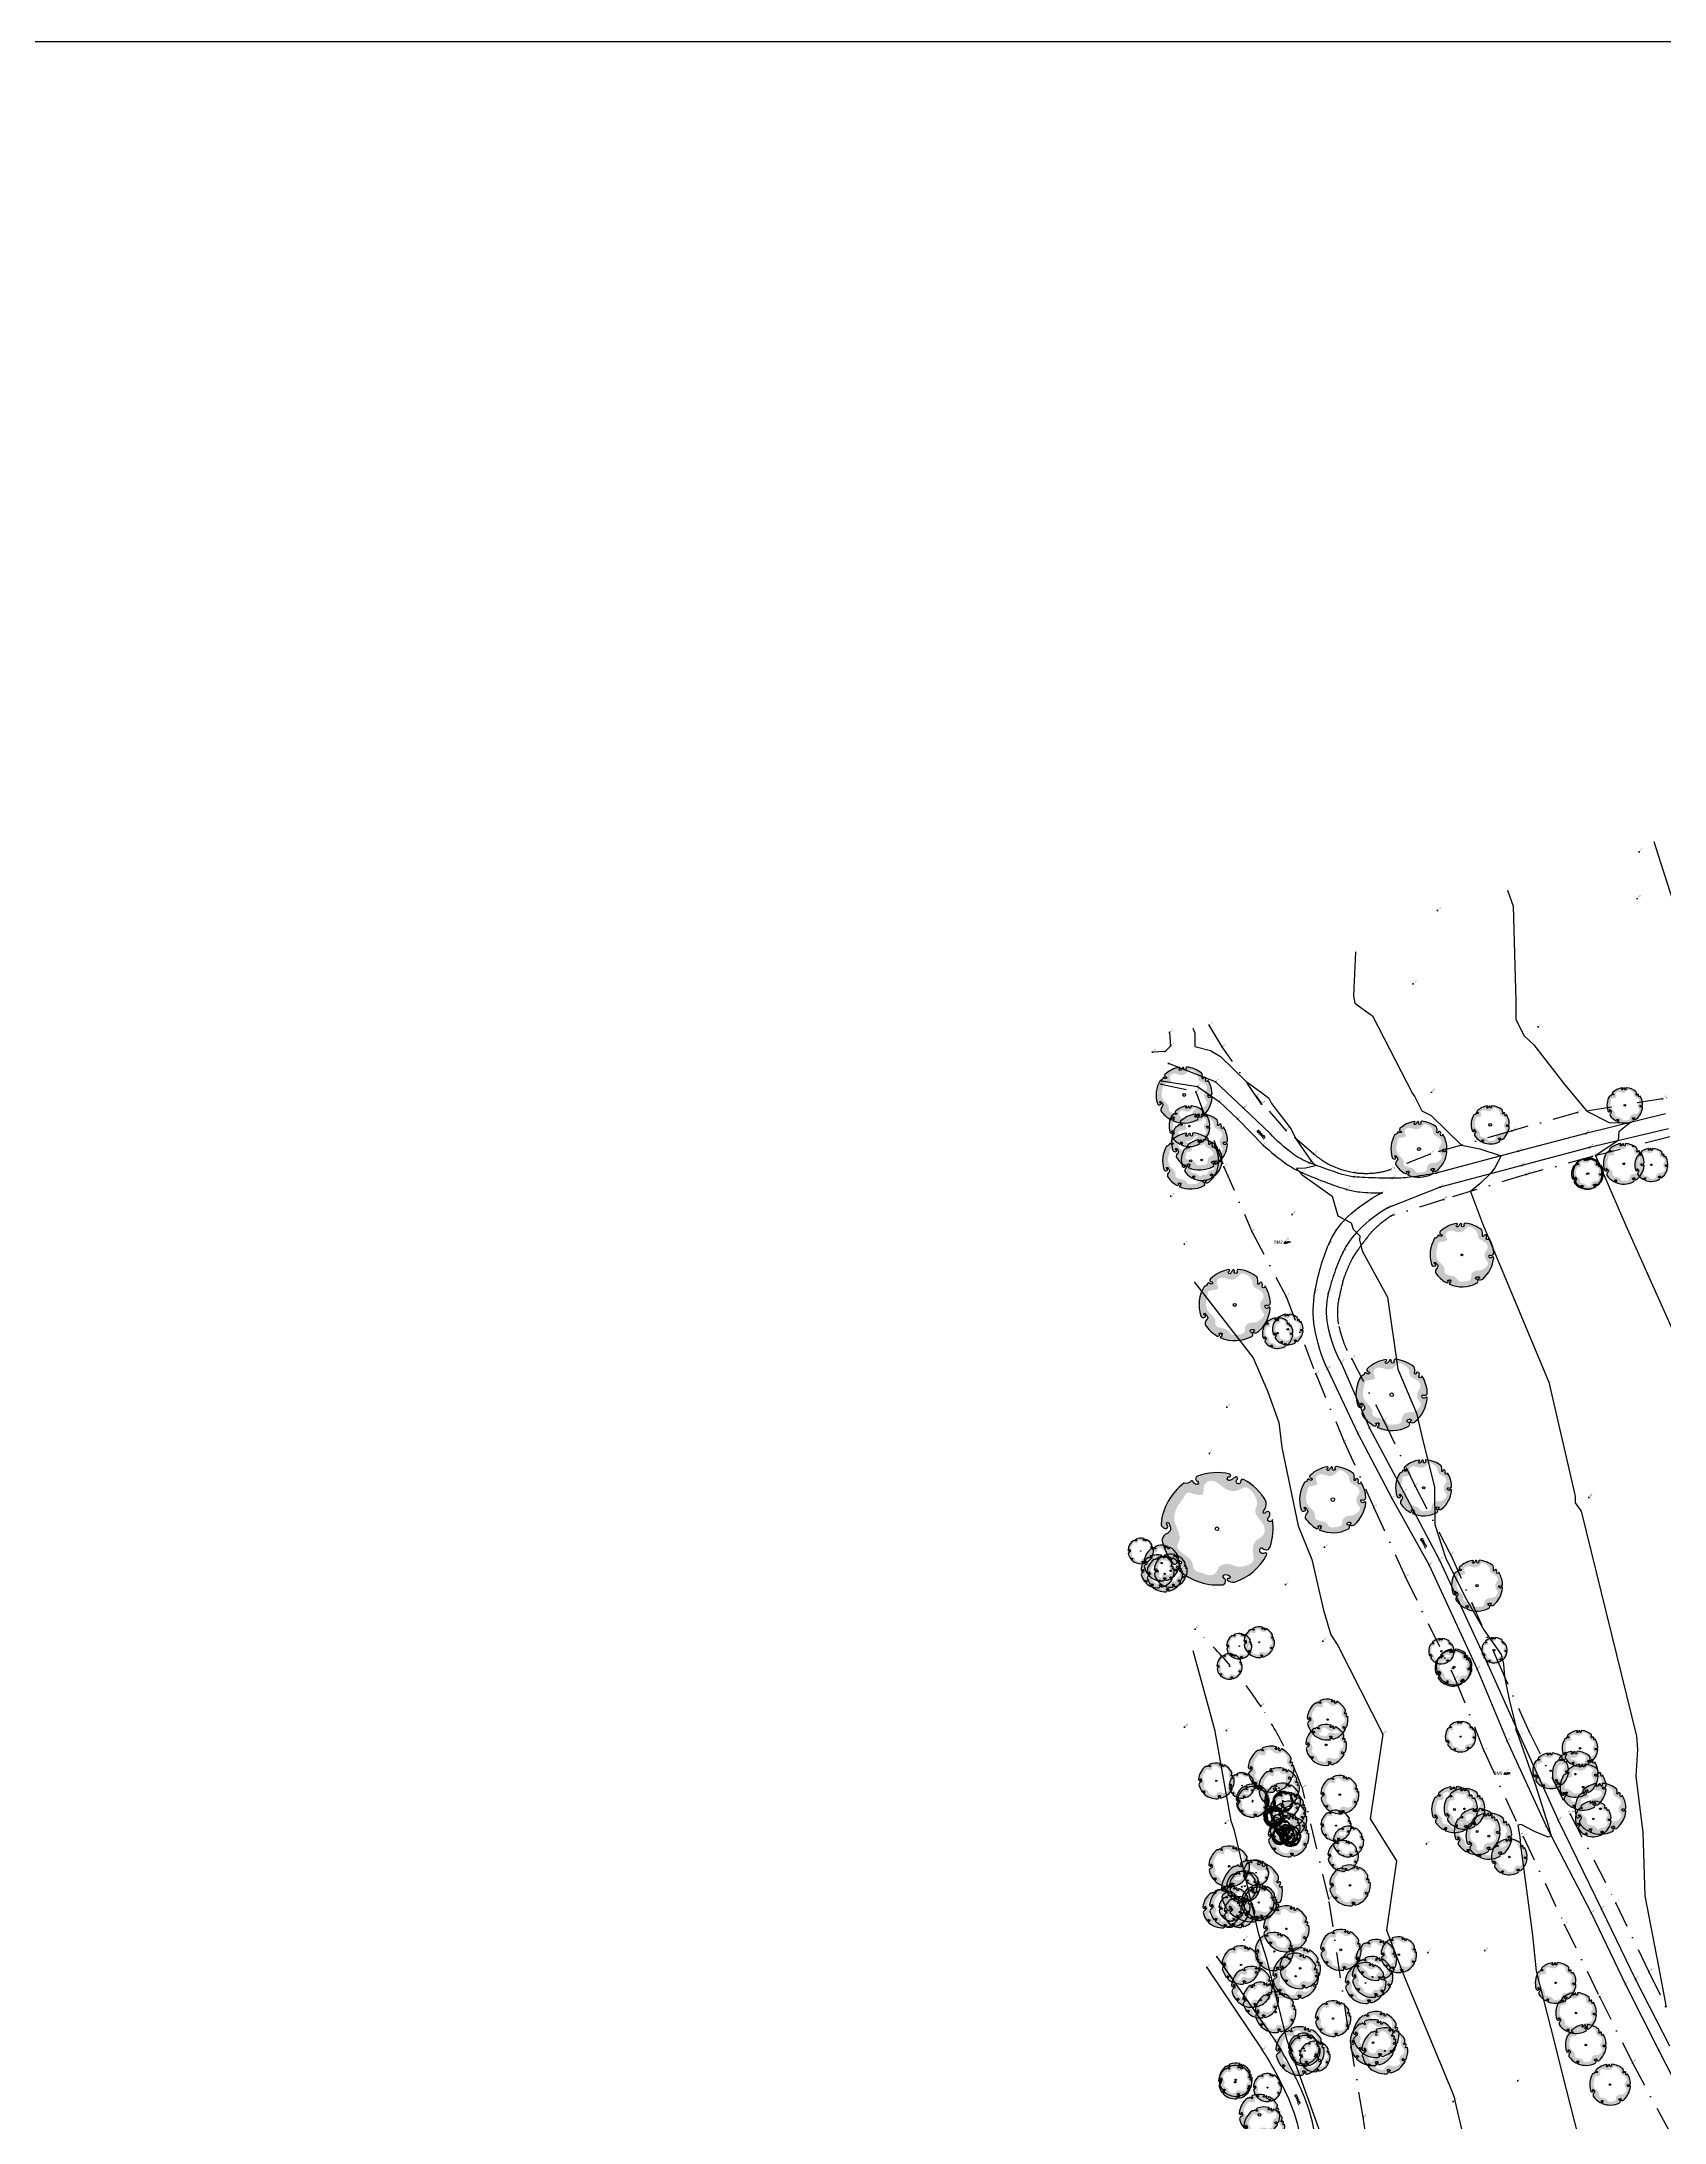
# Model space of a CAD drawing. Header units: metres. Extents: x 245957 to 247358, y 7418632 to 7419642.
# Drawn here: x 246275.5 to 246593.6, y 7419210.4 to 7419618 of the extents above; entities that cross this region are included whole.
import ezdxf
from ezdxf.enums import TextEntityAlignment as Align

# ---------------------------------------------------------------- set-up
doc = ezdxf.new("R2010")
doc.units = ezdxf.units.M
doc.linetypes.add('DASHDOT', pattern=[10, 5, -2.5, 0, -2.5])
for name, color, linetype in [('-TEXT', 7, 'Continuous'), ('017_NAIL-L', 8, 'Continuous'), ('104_EXISTING_SURFACE-L', 35, 'Continuous'), ('104_EXISTING_SURFACE-S', 35, 'Continuous'), ('201_SINGLE_TREE-H', 63, 'Continuous'), ('201_SINGLE_TREE-S', 96, 'Continuous'), ('203_GROUP_TREES', 116, 'DASHDOT'), ('203_GROUP_TREES-L', 116, 'DASHDOT'), ('203_GROUP_TREES-S', 116, 'DASHDOT'), ('405_EDGE_FORMATION', 33, 'Continuous'), ('405_EDGE_FORMATION-L', 33, 'Continuous'), ('405_EDGE_FORMATION-S', 33, 'Continuous'), ('EX-BENCHMARK', 7, 'Continuous'), ('EX-BENCHMARK_(SLS)', 8, 'Continuous'), ('EX-FEATURE', 7, 'Continuous'), ('EX-TITLEBLOCK', 7, 'Continuous'), ('Surface_Contours_Major', 4, 'Continuous'), ('Surface_Contours_Minor', 253, 'Continuous')]:
    doc.layers.add(name, color=color, linetype=linetype)
doc.styles.add('BOLD', font='ARIALN.TTF')
doc.styles.add('ISO2.5', font='isocp.shx', dxfattribs={"height": 2.5})
doc.styles.get("Standard").update_dxf_attribs({"font": 'SIMPLEX.shx'})

# ---------------------------------------------------------------- blocks, each defined once
blk = doc.blocks.new('BM')
at = {"color": 0, "linetype": 'Continuous', "lineweight": 13}
for p, q in [((0, 0), (-0.31, -0.44)), ((-0.19, -0.44), (0, 0)), ((0, 0), (-0.06, -0.44)), ((0, 0), (0.19, -0.44)), ((0.31, -0.44), (0, 0)), ((0, 0), (0.06, -0.44)), ((-0.31, -0.44), (-0.19, -0.44)), ((-0.06, -0.44), (0.06, -0.44)), ((0.19, -0.44), (0.31, -0.44)), ((0.47, -0.02), (0.38, -0.02)), ((0.38, -0.02), (0.38, -0.34)), ((0.47, -0.16), (0.38, -0.16)), ((0.38, -0.16), (0.39, -0.16)), ((0.38, -0.34), (0.47, -0.34)), ((0.38, -0.34), (0.39, -0.34)), ((0.52, -0.04), (0.47, -0.02)), ((0.47, -0.16), (0.52, -0.14)), ((0.52, -0.17), (0.47, -0.16)), ((0.47, -0.34), (0.52, -0.33)), ((0.54, -0.09), (0.52, -0.04)), ((0.52, -0.14), (0.54, -0.09)), ((0.55, -0.21), (0.52, -0.17)), ((0.52, -0.33), (0.55, -0.29)), ((0.56, -0.25), (0.55, -0.21)), ((0.55, -0.29), (0.56, -0.25)), ((0.67, -0.34), (0.67, -0.02)), ((0.67, -0.02), (0.78, -0.19)), ((0.78, -0.19), (0.89, -0.02)), ((0.89, -0.02), (0.89, -0.34))]:
    blk.add_line(p, q, dxfattribs=at)
blk = doc.blocks.new('201T')
at = {"layer": '201_SINGLE_TREE-S'}
blk.add_circle((0, 0), 0.5, dxfattribs=at)
blk = doc.blocks.new('201C')
at = {"layer": '201_SINGLE_TREE-H', "transparency": 33554534}
h = blk.add_hatch(color=256, dxfattribs=at)
h.paths.add_polyline_path([(-0.372, -0.334, 0.222926), (0.02, -0.5, 0.770799), (0.044, -0.442, -0.650302), (0.051, -0.412, -0.234737), (0.096, -0.425, -0.847312), (0.082, -0.447, 0.78443), (0.073, -0.458, 0.276934), (0.135, -0.481, 0.193599), (0.431, -0.254, 0.800435), (0.414, -0.234, -0.75216), (0.376, -0.192, -0.528914), (0.401, -0.191, 0.594112), (0.466, -0.18, 0.123805), (0.496, 0.062, -1.41759), (0.461, 0.081, 0.206906), (0.476, 0.113, 0.759729), (0.437, 0.125, -1.073307), (0.419, 0.139, 0.194379), (0.447, 0.223, 0.144612), (0.254, 0.43, 0.53339), (0.228, 0.413, -1.592592), (0.194, 0.429, 1.030038), (0.176, 0.451, -0.10361), (0.131, 0.426, -1.238487), (0.128, 0.459, 0.884725), (0.134, 0.482, 0.147549), (-0.155, 0.475, 0.71725), (-0.158, 0.429, -0.864032), (-0.165, 0.402, -0.310704), (-0.195, 0.427, 0.58143), (-0.217, 0.432, -0.281558), (-0.277, 0.416), (-0.278, 0.416, 0.217121), (-0.496, 0.063), (-0.496, 0.063, 0.440011), (-0.452, 0.021, 0.723973), (-0.444, 0.052, -1.384648), (-0.426, 0.066, -0.051107), (-0.415, 0.022, -0.361502), (-0.441, -0.021, 0.256822), (-0.494, -0.079, 0.116166), (-0.406, -0.291, 0.67803), (-0.368, -0.284, 0.170035), (-0.37, -0.274, -1.054701), (-0.36, -0.27, 0.431903), (-0.347, -0.275, -0.910728), (-0.333, -0.299, -0.42046), (-0.342, -0.298, 1.007885), (-0.348, -0.302, -0.766634), (-0.365, -0.322, 0.938602), (-0.372, -0.334)])
edge = h.paths.add_edge_path(flags=16)
edge.add_spline(control_points=[(-0.318, 0.247), (-0.303, 0.263), (-0.286, 0.289), (-0.256, 0.341), (-0.193, 0.315), (-0.092, 0.286), (-0.116, 0.394), (-0.036, 0.446), (0.039, 0.399), (0.103, 0.33), (0.196, 0.321), (0.278, 0.38), (0.344, 0.296), (0.379, 0.215), (0.33, 0.131), (0.392, 0.059), (0.438, -0.014), (0.405, -0.092), (0.346, -0.109), (0.31, -0.167), (0.306, -0.228), (0.329, -0.309), (0.241, -0.345), (0.165, -0.35), (0.103, -0.314), (0.046, -0.315), (0.005, -0.336), (-0.014, -0.368), (-0.033, -0.407), (-0.093, -0.415), (-0.146, -0.387), (-0.23, -0.366), (-0.225, -0.277), (-0.286, -0.229), (-0.334, -0.194), (-0.374, -0.141), (-0.328, -0.087), (-0.344, -0.001), (-0.387, 0.083), (-0.366, 0.18), (-0.336, 0.227), (-0.318, 0.247)], knot_values=[0, 0, 0, 0, 0.064972, 0.101243, 0.15652, 0.245586, 0.324463, 0.387907, 0.486094, 0.554514, 0.671826, 0.728629, 0.823661, 0.919885, 0.989953, 1.075257, 1.171704, 1.23593, 1.293575, 1.346478, 1.426142, 1.479146, 1.570817, 1.644481, 1.712561, 1.774901, 1.807, 1.846291, 1.885582, 1.928182, 2.007036, 2.074591, 2.151638, 2.226455, 2.293426, 2.340744, 2.397548, 2.47317, 2.587294, 2.673595, 2.754259, 2.754259, 2.754259, 2.754259], degree=3, periodic=0)
at = {"layer": '201_SINGLE_TREE-S'}
blk.add_lwpolyline([(-0.372, -0.334, 0.222926), (0.02, -0.5, 0.770799), (0.044, -0.442, -0.650302), (0.051, -0.412, -0.234737), (0.096, -0.425, -0.847312), (0.082, -0.447, 0.78443), (0.073, -0.458, 0.276934), (0.135, -0.481, 0.193599), (0.431, -0.254, 0.800435), (0.414, -0.234, -0.75216), (0.376, -0.192, -0.528914), (0.401, -0.191, 0.594112), (0.466, -0.18, 0.123805), (0.496, 0.062, -1.41759), (0.461, 0.081, 0.206906), (0.476, 0.113, 0.759729), (0.437, 0.125, -1.073307), (0.419, 0.139, 0.194379), (0.447, 0.223, 0.144612), (0.254, 0.43, 0.53339), (0.228, 0.413, -1.592592), (0.194, 0.429, 1.030038), (0.176, 0.451, -0.10361), (0.131, 0.426, -1.238487), (0.128, 0.459, 0.884725), (0.134, 0.482, 0.147549), (-0.155, 0.475, 0.71725), (-0.158, 0.429, -0.864032), (-0.165, 0.402, -0.310704), (-0.195, 0.427, 0.58143), (-0.217, 0.432, -0.281558), (-0.277, 0.416), (-0.278, 0.416, 0.217121), (-0.496, 0.063), (-0.496, 0.063, 0.440011), (-0.452, 0.021, 0.723973), (-0.444, 0.052, -1.384648), (-0.426, 0.066, -0.051107), (-0.415, 0.022, -0.361502), (-0.441, -0.021, 0.256822), (-0.494, -0.079, 0.116166), (-0.406, -0.291, 0.67803), (-0.368, -0.284, 0.170035), (-0.37, -0.274, -1.054701), (-0.36, -0.27, 0.431903), (-0.347, -0.275, -0.910728), (-0.333, -0.299, -0.42046), (-0.342, -0.298, 1.007885), (-0.348, -0.302, -0.766634), (-0.365, -0.322, 0.938602), (-0.372, -0.334)], format="xyb", dxfattribs=at)
blk = doc.blocks.new('CROSS')
at = {"color": 0, "linetype": 'Continuous'}
for p, q in [((-0.5, 0), (0.5, 0)), ((0, -0.5), (0, 0.5))]:
    blk.add_line(p, q, dxfattribs=at)
blk = doc.blocks.new('A1-TITLE-SC')
at = {"layer": 'EX-TITLEBLOCK', "color": 2, "flags": 128}
blk.add_lwpolyline([(28, 14), (28, 580), (828, 580), (828, 14)], close=True, dxfattribs=at)
blk = doc.blocks.new('GR')
at = {"layer": '-TEXT'}
blk.add_text('GRAVEL', height=0.45, dxfattribs=at).set_placement((0.04, -0.22), align=Align.CENTER)

msp = doc.modelspace()

# ---------------------------------------------------------------- linework, layer by layer
at = {"layer": '203_GROUP_TREES'}
for p, q in [((246496.56, 7419423.9), (246496.79, 7419421.27)), ((246506.92, 7419421.11), (246504.37, 7419425.38)), ((246495.69, 7419420.2), (246493.23, 7419420.07)), ((246496.79, 7419421.27), (246495.69, 7419420.2)), ((246514.6, 7419409.88), (246506.92, 7419421.11)), ((246610.87, 7419416.12), (246593.2, 7419410.92)), ((246494.96, 7419413.81), (246501.73, 7419412.31)), ((246501.73, 7419412.31), (246507.24, 7419397.6)), ((246519.44, 7419404.72), (246513.6, 7419411.42)), ((246513.6, 7419411.42), (246514.6, 7419409.88)), ((246576.54, 7419408.25), (246563.73, 7419404.69)), ((246593.2, 7419410.92), (246576.54, 7419408.25)), ((246524.88, 7419400.12), (246519.44, 7419404.72)), ((246563.73, 7419404.69), (246547.69, 7419400.1)), ((246594.67, 7419403.49), (246579.51, 7419399.66)), ((246547.69, 7419400.1), (246539.87, 7419397.06)), ((246579.51, 7419399.66), (246566.49, 7419396.1)), ((246507.24, 7419397.6), (246512.73, 7419384.93)), ((246566.49, 7419396.1), (246550.34, 7419391.21)), ((246550.34, 7419391.21), (246540.01, 7419387.98)), ((246512.73, 7419384.93), (246519.41, 7419372.21)), ((246519.41, 7419372.21), (246525.24, 7419357.04)), ((246532.28, 7419360.01), (246538.6, 7419347.83)), ((246525.24, 7419357.04), (246530.83, 7419343.72)), ((246538.6, 7419347.83), (246544.71, 7419335.08)), ((246530.83, 7419343.72), (246536.64, 7419330.89)), ((246544.71, 7419335.08), (246551.72, 7419321.58)), ((246536.64, 7419330.89), (246542.83, 7419317.22)), ((246551.72, 7419321.58), (246560.86, 7419300.81)), ((246542.83, 7419317.22), (246552.59, 7419297.26)), ((246552.59, 7419297.26), (246558.23, 7419283.12)), ((246560.86, 7419300.81), (246566.97, 7419287.06)), ((246566.97, 7419287.06), (246575.12, 7419270.81)), ((246558.23, 7419283.12), (246565.9, 7419266.39)), ((246527.8, 7419254.19), (246522.61, 7419275.86)), ((246575.12, 7419270.81), (246584.07, 7419253.39)), ((246565.9, 7419266.39), (246574.02, 7419249.1)), ((246531.61, 7419228.74), (246527.8, 7419254.19)), ((246584.07, 7419253.39), (246590.53, 7419239.88)), ((246574.02, 7419249.1), (246580.83, 7419235.08)), ((246590.53, 7419239.88), (246597.13, 7419226.36)), ((246580.83, 7419235.08), (246587.32, 7419222.08)), ((246534.51, 7419211.41), (246531.61, 7419228.74)), ((246587.32, 7419222.08), (246594.61, 7419208.57)), ((246538.09, 7419188.89), (246534.51, 7419211.41))]:
    msp.add_line(p, q, dxfattribs=at)
for points in [[(246539.87, 7419397.06, -0.05627), (246536.42, 7419396.38, -0.05627), (246532.91, 7419396.48, -0.071398), (246528.63, 7419397.72, -0.071398), (246524.88, 7419400.12)], [(246540.01, 7419387.98, 0.029639), (246537.22, 7419385.86, 0.04918), (246535.76, 7419384.34, 0.01012), (246533.19, 7419380.92, 0.033018), (246532.49, 7419379.81, 0.019175), (246531.68, 7419378.16, 0.014605), (246530.77, 7419375.92, 0.030503), (246530.55, 7419375.21, 0.006478), (246529.77, 7419371.78, 0.105534), (246529.77, 7419366.38, 0.082996), (246532.28, 7419360.01)], [(246522.61, 7419275.86, 0.027794), (246518.98, 7419284.12, 0.027794), (246514.45, 7419291.93, 0.030638), (246508.49, 7419299.9, 0.030638), (246501.59, 7419307.07)]]:
    msp.add_lwpolyline(points, format="xyb", dxfattribs=at)
at = {"layer": '405_EDGE_FORMATION'}
for p, q in [((246505.58, 7419414.23), (246496.35, 7419417.85)), ((246494.99, 7419414.43), (246502.06, 7419413.33)), ((246502.06, 7419413.33), (246506.3, 7419410.39)), ((246511.08, 7419409.11), (246505.58, 7419414.23)), ((246506.3, 7419410.39), (246509.91, 7419407.01)), ((246516.27, 7419404.14), (246511.08, 7419409.11)), ((246593.76, 7419408.01), (246578.15, 7419404.11)), ((246509.91, 7419407.01), (246514.93, 7419401.88)), ((246578.15, 7419404.11), (246564.98, 7419400.68)), ((246594.35, 7419405.05), (246578.88, 7419401.43)), ((246564.98, 7419400.68), (246548.84, 7419396.37)), ((246578.88, 7419401.43), (246565.61, 7419397.9)), ((246565.61, 7419397.9), (246549.65, 7419393.61)), ((246549.65, 7419393.61), (246539.34, 7419389.55)), ((246530.19, 7419359.23), (246535.74, 7419346.43)), ((246527.54, 7419357.97), (246533.48, 7419345.34)), ((246535.74, 7419346.43), (246542.45, 7419333.93)), ((246533.48, 7419345.34), (246540.18, 7419332.72)), ((246542.45, 7419333.93), (246549.48, 7419320.54)), ((246540.18, 7419332.72), (246547.45, 7419319.55)), ((246547.45, 7419319.55), (246556.88, 7419299.2)), ((246549.48, 7419320.54), (246558.97, 7419300.1)), ((246556.88, 7419299.2), (246562.78, 7419285.07)), ((246558.97, 7419300.1), (246565.22, 7419286.14)), ((246562.78, 7419285.07), (246570.42, 7419268.43)), ((246565.22, 7419286.14), (246572.76, 7419269.63)), ((246572.76, 7419269.63), (246581.22, 7419252.16)), ((246570.42, 7419268.43), (246579.23, 7419251.45)), ((246579.23, 7419251.45), (246585.94, 7419237.46)), ((246581.22, 7419252.16), (246587.88, 7419238.38)), ((246503.87, 7419240.79), (246514.73, 7419224.61)), ((246505.87, 7419242.83), (246517.33, 7419226.35)), ((246585.94, 7419237.46), (246592.48, 7419224.53)), ((246587.88, 7419238.38), (246594.6, 7419225.41)), ((246592.48, 7419224.53), (246599.49, 7419210.88))]:
    msp.add_line(p, q, dxfattribs=at)
for points in [[(246548.84, 7419396.37, -0.020195), (246543.68, 7419395.56, -0.030638), (246540.24, 7419395.38, -0.007038), (246534.84, 7419395.5, -0.018072), (246532.74, 7419395.65, -0.049301), (246530.41, 7419396.14, -0.017062), (246523.93, 7419398.42, -0.067146), (246520.65, 7419400.24, -0.042788), (246516.27, 7419404.14)], [(246514.93, 7419401.88, 0.03227), (246519.45, 7419398.23, 0.050967), (246522.66, 7419396.43, 0.012798), (246527.46, 7419394.49, 0.016354), (246531.3, 7419393.19, 0.049269), (246533.79, 7419392.69, 0.028188), (246538.23, 7419392.51)], [(246527.54, 7419357.97, -0.068419), (246525.01, 7419366.19, -0.085154), (246525.07, 7419373.12, -0.026306), (246526.23, 7419378.05, -0.028577), (246527.78, 7419382.45, -0.101954), (246531.41, 7419387.74, -0.078389), (246538.23, 7419392.51)], [(246539.34, 7419389.55, 0.066341), (246533.79, 7419385.34, 0.083549), (246530.56, 7419380.84, 0.028276), (246528.95, 7419377, 0.026978), (246527.7, 7419372.81, 0.104348), (246527.54, 7419366.64, 0.08149), (246530.19, 7419359.23)], [(246514.73, 7419224.61, -0.038692), (246519.74, 7419215.43, -0.055329), (246521.98, 7419208.45, -0.030708), (246523.81, 7419195.41, -0.047587), (246523.66, 7419186.9, -0.071392), (246522.68, 7419183.14, -0.039372), (246519.47, 7419176.91)], [(246517.33, 7419226.35, -0.038239), (246522.57, 7419216.35, -0.05501), (246524.86, 7419208.84, -0.026268), (246526.56, 7419196.22, -0.038339), (246526.6, 7419187.49, -0.072349), (246525.61, 7419182.94, -0.041067), (246522.1, 7419175.55)]]:
    msp.add_lwpolyline(points, format="xyb", dxfattribs=at)
at = {"layer": 'Surface_Contours_Major'}
for points, elevation in [([(246591.52, 7419461.37), (246592.82, 7419457.24), (246595.37, 7419449.32)], 33), ([(246533, 7419439.73), (246532.61, 7419431.11), (246532.91, 7419429.7), (246535.98, 7419427.48), (246536.39, 7419427.17), (246544.2, 7419411.95), (246544.65, 7419411.34), (246545, 7419410.66), (246545.49, 7419409.63), (246546.02, 7419408.59), (246547.85, 7419407.68), (246553.83, 7419401.86), (246557.39, 7419401.15), (246561.55, 7419399.76), (246560.33, 7419397.42), (246559.4, 7419396.23), (246557.4, 7419394.31), (246555.56, 7419392.79), (246557.89, 7419386.53), (246570.92, 7419355.45), (246575.87, 7419333.93), (246576.09, 7419333.04), (246576.11, 7419331.76), (246577.23, 7419330.17), (246588.1, 7419286.09), (246588.29, 7419283.46), (246587.96, 7419278.22), (246589.34, 7419267.23), (246589.74, 7419254.8), (246592.45, 7419240.95), (246593.9, 7419232.96)], 32), ([(246501.41, 7419375.08), (246512.98, 7419360.17), (246515.86, 7419353.53), (246518.03, 7419347.51), (246518.57, 7419342.66), (246521.77, 7419327.3), (246524.49, 7419320.71), (246526.75, 7419310.78), (246528.18, 7419305.9), (246529.59, 7419303.87), (246538.41, 7419286.49), (246535.93, 7419269.9), (246541.05, 7419261.64), (246539.11, 7419248.09), (246542.52, 7419239.22), (246551.77, 7419216.89), (246552.35, 7419215.33), (246552.53, 7419214.61), (246557.42, 7419193.88)], 31)]:
    msp.add_lwpolyline(points, dxfattribs=dict(at, elevation=elevation))
at = {"layer": 'Surface_Contours_Minor'}
for points, elevation in [([(246562.83, 7419451.81), (246563.9, 7419448.69), (246564.48, 7419430.09), (246564.44, 7419426.57), (246566.05, 7419423.32), (246567.96, 7419421.48), (246574.06, 7419413.68), (246578.37, 7419408.54), (246582.85, 7419406.23), (246586.92, 7419406.3), (246584.65, 7419404.48), (246584.52, 7419402.75), (246580.31, 7419399.95), (246580.1, 7419399.81), (246586.04, 7419386.13), (246595.98, 7419363.76)], 32.5), ([(246501.13, 7419424.76), (246501.55, 7419423.85), (246501.56, 7419421.19), (246504.61, 7419420.39), (246506.56, 7419419.25), (246511.57, 7419414.36), (246514.62, 7419412.16), (246516.07, 7419411.04), (246516.59, 7419410.02), (246520.41, 7419404.97), (246521.35, 7419403.11), (246524.2, 7419398.91), (246524.73, 7419398.25), (246525.14, 7419398.04), (246524.92, 7419397.71), (246523.25, 7419397.35), (246521.46, 7419397.27), (246522.56, 7419396.05), (246528.47, 7419391.88), (246529.59, 7419387.98), (246532.15, 7419386.65), (246532.6, 7419385.4), (246533.86, 7419384.11), (246533.79, 7419383.27), (246534.2, 7419381.67), (246534.43, 7419381.05), (246539.27, 7419372.09), (246541.35, 7419357.99), (246544.98, 7419349.33), (246545.96, 7419345.08), (246548.52, 7419334.83), (246548.61, 7419327.57), (246550.7, 7419321.11), (246554.51, 7419313.32), (246558.16, 7419306.93), (246561.58, 7419302.1), (246562.06, 7419300.16), (246562.24, 7419297.71), (246563.18, 7419293.23), (246564.53, 7419287.69), (246564.38, 7419287.46), (246564.99, 7419286.04), (246568.22, 7419276.66), (246570.78, 7419268.62), (246571.38, 7419266.57), (246570.82, 7419266.28), (246568.09, 7419267.38), (246565.51, 7419268.75), (246564.87, 7419268.63), (246565.27, 7419266.35), (246565.35, 7419264.75), (246567.71, 7419247.08), (246568.44, 7419240.06), (246572.05, 7419226.01), (246573.52, 7419219.93), (246577.59, 7419204.07)], 31.5), ([(246501.14, 7419302.89), (246505.37, 7419287.37), (246507.61, 7419274.9), (246508.58, 7419269.5), (246509.17, 7419267.86), (246513.97, 7419247.54), (246515.56, 7419242.48), (246519.48, 7419226.71), (246525.4, 7419210.42), (246525.83, 7419209.09)], 30.5)]:
    msp.add_lwpolyline(points, dxfattribs=dict(at, elevation=elevation))

# ---------------------------------------------------------------- block references
at = {"layer": '-TEXT'}
for p, rotation in [((246514.53, 7419403.96), 314.4017797542563), ((246546.4, 7419323.89), 298.8852020485074), ((246521.67, 7419214.89), 293.5734089777528)]:
    msp.add_blockref('GR', p, dxfattribs=dict(at, rotation=rotation))
at = {"layer": '104_EXISTING_SURFACE-S', "xscale": 0.25, "yscale": 0.25, "zscale": 0.25}
for p in [(246588.63, 7419459.34), (246549.1, 7419447.81), (246588.26, 7419450.15), (246544.35, 7419433.49), (246568.86, 7419425.04), (246547.95, 7419412.21), (246496.85, 7419391.86), (246520.62, 7419388.26), (246499.48, 7419382.46), (246507.82, 7419350.52), (246504.38, 7419341.43), (246578.74, 7419332.86), (246526.97, 7419323.08), (246519.34, 7419315.79), (246526.64, 7419304.71), (246499.5, 7419287.84), (246507.72, 7419287.19), (246538.41, 7419286.49), (246507.56, 7419269.04), (246546.97, 7419264.96), (246511.2, 7419246.21), (246558.4, 7419244.1), (246547.21, 7419243.72), (246564.86, 7419218.58), (246552.17, 7419214.5)]:
    msp.add_blockref('CROSS', p, dxfattribs=at)
at = {"layer": '201_SINGLE_TREE-S'}
for name, p, xscale, yscale, zscale, rotation in [('201C', (246499.44, 7419411.69), 10.999, 10.999, 10.999, 25), ('201T', (246499.44, 7419411.69), 0.549, 0.549, 0.549, 25), ('201C', (246585.82, 7419409.64), 6.999, 6.999, 6.999, 25), ('201C', (246500.48, 7419405.58), 7.999, 7.999, 7.999, 25), ('201C', (246502.48, 7419402.51), 10.999, 10.999, 10.999, 25), ('201C', (246545.47, 7419401.08), 10.999, 10.999, 10.999, 25), ('201C', (246559.44, 7419405.84), 7.499, 7.499, 7.499, 25), ('201T', (246585.82, 7419409.64), 0.299, 0.299, 0.299, 25), ('201C', (246500.72, 7419398.78), 10.999, 10.999, 10.999, 25), ('201C', (246502.89, 7419398.95), 7.999, 7.999, 7.999, 25), ('201T', (246500.48, 7419405.58), 0.299, 0.299, 0.299, 25), ('201T', (246559.44, 7419405.84), 0.549, 0.549, 0.549, 25), ('201C', (246585.61, 7419398.21), 7.999, 7.999, 7.999, 25), ('201T', (246500.72, 7419398.78), 0.399, 0.399, 0.399, 25), ('201T', (246502.48, 7419402.51), 0.449, 0.449, 0.449, 25), ('201T', (246502.89, 7419398.95), 0.299, 0.299, 0.299, 25), ('201T', (246545.47, 7419401.08), 0.599, 0.599, 0.599, 25), ('201C', (246578.37, 7419396.23), 5.999, 5.999, 5.999, 25), ('201C', (246578.65, 7419396.31), 5.999, 5.999, 5.999, 25), ('201C', (246591.02, 7419398), 6.499, 6.499, 6.499, 25), ('201T', (246578.37, 7419396.23), 0.249, 0.249, 0.249, 25), ('201T', (246578.65, 7419396.31), 0.249, 0.249, 0.249, 25), ('201T', (246585.61, 7419398.21), 0.349, 0.349, 0.349, 25), ('201T', (246591.02, 7419398), 0.299, 0.299, 0.299, 25), ('201C', (246553.89, 7419380.36), 12.499, 12.499, 12.499, 25), ('201C', (246509.36, 7419370.56), 13.999, 13.999, 13.999, 25), ('201T', (246553.89, 7419380.36), 0.349, 0.349, 0.349, 25), ('201T', (246509.36, 7419370.56), 0.599, 0.599, 0.599, 25), ('201C', (246517.77, 7419365.04), 5.999, 5.999, 5.999, 25), ('201C', (246519.76, 7419365.76), 5.999, 5.999, 5.999, 25), ('201T', (246517.77, 7419365.04), 0.249, 0.249, 0.249, 25), ('201T', (246519.76, 7419365.76), 0.299, 0.299, 0.299, 25), ('201C', (246540.12, 7419352.96), 13.999, 13.999, 13.999, 25), ('201T', (246540.12, 7419352.96), 0.699, 0.699, 0.699, 25), ('201C', (246546.39, 7419334.75), 10.999, 10.999, 10.999, 25), ('201C', (246505.89, 7419326.71), 22, 22, 22, 2.3), ('201C', (246528.58, 7419332.43), 12.999, 12.999, 12.999, 25), ('201T', (246546.39, 7419334.75), 0.399, 0.399, 0.399, 25), ('201T', (246528.58, 7419332.43), 0.699, 0.699, 0.699, 25), ('201T', (246505.89, 7419326.71), 0.7, 0.7, 0.7, 2.3), ('201C', (246490.94, 7419322.35), 5, 5, 5, 2.3), ('201C', (246494.23, 7419318.39), 6.5, 6.5, 6.5, 2.3), ('201T', (246490.94, 7419322.35), 0.1, 0.1, 0.1, 2.3), ('201C', (246495.05, 7419319.98), 7, 7, 7, 2.3), ('201C', (246496.8, 7419318.49), 6.5, 6.5, 6.5, 2.3), ('201C', (246556.86, 7419315.57), 9.999, 9.999, 9.999, 25), ('201C', (246495.62, 7419317.87), 7, 7, 7, 2.3), ('201T', (246494.23, 7419318.39), 0.25, 0.25, 0.25, 2.3), ('201T', (246495.05, 7419319.98), 0.25, 0.25, 0.25, 2.3), ('201T', (246495.62, 7419317.87), 0.25, 0.25, 0.25, 2.3), ('201T', (246496.8, 7419318.49), 0.25, 0.25, 0.25, 2.3), ('201T', (246556.86, 7419315.57), 0.449, 0.449, 0.449, 25), ('201C', (246510.23, 7419303.71), 5, 5, 5, 2.3), ('201C', (246514.14, 7419304.48), 6, 6, 6, 2.3), ('201C', (246549.86, 7419302.72), 4.999, 4.999, 4.999, 25), ('201C', (246560.25, 7419302.91), 4.999, 4.999, 4.999, 25), ('201C', (246508.34, 7419299.73), 5, 5, 5, 2.3), ('201T', (246510.23, 7419303.71), 0.1, 0.1, 0.1, 2.3), ('201T', (246514.14, 7419304.48), 0.2, 0.2, 0.2, 2.3), ('201C', (246552.15, 7419299.39), 6.999, 6.999, 6.999, 25), ('201C', (246552.37, 7419299.64), 6.999, 6.999, 6.999, 25), ('201T', (246549.86, 7419302.72), 0.249, 0.249, 0.249, 25), ('201T', (246560.25, 7419302.91), 0.249, 0.249, 0.249, 25), ('201T', (246508.34, 7419299.73), 0.1, 0.1, 0.1, 2.3), ('201T', (246552.15, 7419299.39), 0.299, 0.299, 0.299, 25), ('201T', (246552.37, 7419299.64), 0.299, 0.299, 0.299, 25), ('201C', (246527.55, 7419289.33), 8, 8, 8, 2.3), ('201T', (246527.55, 7419289.33), 0.3, 0.3, 0.3, 2.3), ('201C', (246553.63, 7419285.98), 5.999, 5.999, 5.999, 25), ('201C', (246527.27, 7419284.36), 8, 8, 8, 2.3), ('201T', (246553.63, 7419285.98), 0.199, 0.199, 0.199, 25), ('201C', (246577.03, 7419283.71), 6.999, 6.999, 6.999, 25), ('201C', (246505.75, 7419277.32), 7, 7, 7, 2.3), ('201C', (246516.48, 7419279.62), 9, 9, 9, 2.3), ('201T', (246527.27, 7419284.36), 0.35, 0.35, 0.35, 2.3), ('201C', (246571.29, 7419279.31), 6.999, 6.999, 6.999, 25), ('201C', (246576.12, 7419278.64), 8.999, 8.999, 8.999, 25), ('201C', (246577.65, 7419276.09), 8.999, 8.999, 8.999, 25), ('201T', (246577.03, 7419283.71), 0.299, 0.299, 0.299, 25), ('201T', (246505.75, 7419277.32), 0.25, 0.25, 0.25, 2.3), ('201C', (246510.77, 7419276.42), 5, 5, 5, 2.3), ('201C', (246512.86, 7419273.46), 6.5, 6.5, 6.5, 2.3), ('201C', (246518.04, 7419275.88), 8, 8, 8, 2.3), ('201C', (246518.77, 7419273.4), 7, 7, 7, 2.3), ('201T', (246516.48, 7419279.62), 0.3, 0.3, 0.3, 2.3), ('201C', (246529.96, 7419274.62), 7.5, 7.5, 7.5, 2.3), ('201C', (246552.45, 7419271.7), 8.999, 8.999, 8.999, 25), ('201C', (246554.38, 7419271.85), 7.999, 7.999, 7.999, 25), ('201T', (246571.29, 7419279.31), 0.249, 0.249, 0.249, 25), ('201C', (246581.06, 7419271.86), 9.999, 9.999, 9.999, 25), ('201T', (246576.12, 7419278.64), 0.299, 0.299, 0.299, 25), ('201C', (246512.84, 7419273.22), 6, 6, 6, 2.3), ('201T', (246510.77, 7419276.42), 0.1, 0.1, 0.1, 2.3), ('201T', (246512.86, 7419273.46), 0.15, 0.15, 0.15, 2.3), ('201T', (246512.84, 7419273.22), 0.1, 0.1, 0.1, 2.3), ('201C', (246519.78, 7419271.55), 7, 7, 7, 2.3), ('201C', (246520, 7419269.86), 7, 7, 7, 2.3), ('201C', (246518.82, 7419273.27), 4, 4, 4, 2.3), ('201T', (246518.04, 7419275.88), 0.15, 0.15, 0.15, 2.3), ('201T', (246518.77, 7419273.4), 0.15, 0.15, 0.15, 2.3), ('201T', (246518.82, 7419273.27), 0.15, 0.15, 0.15, 2.3), ('201T', (246529.96, 7419274.62), 0.35, 0.35, 0.35, 2.3), ('201C', (246556.89, 7419267.41), 8.999, 8.999, 8.999, 25), ('201C', (246579.63, 7419269.86), 6.999, 6.999, 6.999, 25), ('201T', (246577.65, 7419276.09), 0.299, 0.299, 0.299, 25), ('201C', (246517, 7419270.31), 4, 4, 4, 2.3), ('201C', (246516.97, 7419270.19), 3, 3, 3, 2.3), ('201C', (246519.91, 7419266.45), 8, 8, 8, 2.3), ('201C', (246519.19, 7419268.19), 6, 6, 6, 2.3), ('201T', (246516.97, 7419270.19), 0.1, 0.1, 0.1, 2.3), ('201T', (246517, 7419270.31), 0.1, 0.1, 0.1, 2.3), ('201C', (246518.79, 7419268.16), 3, 3, 3, 2.3), ('201C', (246518.82, 7419268), 3, 3, 3, 2.3), ('201C', (246519.38, 7419267.21), 3, 3, 3, 2.3), ('201C', (246520.32, 7419266.48), 4, 4, 4, 2.3), ('201T', (246519.78, 7419271.55), 0.2, 0.2, 0.2, 2.3), ('201T', (246520, 7419269.86), 0.2, 0.2, 0.2, 2.3), ('201C', (246529.21, 7419268.56), 6, 6, 6, 2.3), ('201C', (246531.64, 7419265.43), 6, 6, 6, 2.3), ('201T', (246529.21, 7419268.56), 0.2, 0.2, 0.2, 2.3), ('201T', (246552.45, 7419271.7), 0.399, 0.399, 0.399, 25), ('201C', (246559.18, 7419266.49), 8.999, 8.999, 8.999, 25), ('201T', (246554.38, 7419271.85), 0.299, 0.299, 0.299, 25), ('201T', (246579.63, 7419269.86), 0.249, 0.249, 0.249, 25), ('201T', (246581.06, 7419271.86), 0.349, 0.349, 0.349, 25), ('201C', (246508.26, 7419260.56), 8, 8, 8, 2.3), ('201C', (246518.19, 7419266.34), 3, 3, 3, 2.3), ('201C', (246518.29, 7419266.57), 3, 3, 3, 2.3), ('201C', (246519.65, 7419266.47), 3, 3, 3, 2.3), ('201T', (246518.19, 7419266.34), 0.05, 0.05, 0.05, 2.3), ('201T', (246518.29, 7419266.57), 0.05, 0.05, 0.05, 2.3), ('201C', (246520.21, 7419266.54), 3, 3, 3, 2.3), ('201T', (246518.79, 7419268.16), 0.1, 0.1, 0.1, 2.3), ('201T', (246518.82, 7419268), 0.1, 0.1, 0.1, 2.3), ('201T', (246519.19, 7419268.19), 0.25, 0.25, 0.25, 2.3), ('201T', (246519.38, 7419267.21), 0.05, 0.05, 0.05, 2.3), ('201T', (246519.65, 7419266.47), 0.05, 0.05, 0.05, 2.3), ('201T', (246519.91, 7419266.45), 0.35, 0.35, 0.35, 2.3), ('201T', (246520.21, 7419266.54), 0.05, 0.05, 0.05, 2.3), ('201T', (246520.32, 7419266.48), 0.1, 0.1, 0.1, 2.3), ('201C', (246530.62, 7419262.64), 6, 6, 6, 2.3), ('201T', (246531.64, 7419265.43), 0.2, 0.2, 0.2, 2.3), ('201T', (246556.89, 7419267.41), 0.399, 0.399, 0.399, 25), ('201C', (246563.18, 7419262.42), 6.999, 6.999, 6.999, 25), ('201T', (246559.18, 7419266.49), 0.399, 0.399, 0.399, 25), ('201C', (246512.71, 7419255.71), 12, 12, 12, 2.3), ('201T', (246508.26, 7419260.56), 0.3, 0.3, 0.3, 2.3), ('201C', (246513.55, 7419259.31), 5, 5, 5, 2.3), ('201C', (246531.95, 7419256.85), 8, 8, 8, 2.3), ('201T', (246530.62, 7419262.64), 0.2, 0.2, 0.2, 2.3), ('201T', (246563.18, 7419262.42), 0.299, 0.299, 0.299, 25), ('201C', (246508.41, 7419252.65), 8, 8, 8, 2.3), ('201C', (246510.73, 7419256.58), 6, 6, 6, 2.3), ('201C', (246511.34, 7419256.67), 6, 6, 6, 2.3), ('201C', (246514.1, 7419253.48), 7, 7, 7, 2.3), ('201T', (246510.73, 7419256.58), 0.2, 0.2, 0.2, 2.3), ('201C', (246514.08, 7419253.5), 6, 6, 6, 2.3), ('201T', (246511.34, 7419256.67), 0.2, 0.2, 0.2, 2.3), ('201T', (246513.55, 7419259.31), 0.1, 0.1, 0.1, 2.3), ('201T', (246531.95, 7419256.85), 0.3, 0.3, 0.3, 2.3), ('201C', (246506.86, 7419252.28), 7.5, 7.5, 7.5, 2.3), ('201C', (246508.75, 7419252.4), 5, 5, 5, 2.3), ('201T', (246506.86, 7419252.28), 0.25, 0.25, 0.25, 2.3), ('201C', (246510.3, 7419251.62), 6, 6, 6, 2.3), ('201T', (246508.41, 7419252.65), 0.3, 0.3, 0.3, 2.3), ('201T', (246508.75, 7419252.4), 0.1, 0.1, 0.1, 2.3), ('201T', (246512.71, 7419255.71), 0.45, 0.45, 0.45, 2.3), ('201T', (246514.08, 7419253.5), 0.2, 0.2, 0.2, 2.3), ('201T', (246514.1, 7419253.48), 0.2, 0.2, 0.2, 2.3), ('201C', (246519.46, 7419248.33), 9, 9, 9, 2.3), ('201T', (246510.3, 7419251.62), 0.2, 0.2, 0.2, 2.3), ('201T', (246519.46, 7419248.33), 0.3, 0.3, 0.3, 2.3), ('201C', (246530.17, 7419244.21), 8, 8, 8, 2.3), ('201C', (246510.6, 7419241.25), 7.5, 7.5, 7.5, 2.3), ('201C', (246517.1, 7419243.89), 7.5, 7.5, 7.5, 2.3), ('201C', (246522.19, 7419240.61), 8, 8, 8, 2.3), ('201T', (246530.17, 7419244.21), 0.4, 0.4, 0.4, 2.3), ('201C', (246537.11, 7419242.24), 8, 8, 8, 2.3), ('201C', (246541.52, 7419243.26), 7, 7, 7, 2.3), ('201C', (246512.71, 7419236.96), 8, 8, 8, 2.3), ('201T', (246510.6, 7419241.25), 0.25, 0.25, 0.25, 2.3), ('201C', (246521.3, 7419239.05), 9, 9, 9, 2.3), ('201T', (246517.1, 7419243.89), 0.25, 0.25, 0.25, 2.3), ('201T', (246522.19, 7419240.61), 0.3, 0.3, 0.3, 2.3), ('201C', (246535.02, 7419237.72), 8, 8, 8, 2.3), ('201C', (246536.37, 7419238.92), 8, 8, 8, 2.3), ('201T', (246537.11, 7419242.24), 0.2, 0.2, 0.2, 2.3), ('201T', (246541.52, 7419243.26), 0.3, 0.3, 0.3, 2.3), ('201C', (246572.26, 7419237.75), 7.999, 7.999, 7.999, 25), ('201C', (246514.43, 7419234.37), 7, 7, 7, 2.3), ('201T', (246512.71, 7419236.96), 0.3, 0.3, 0.3, 2.3), ('201C', (246517.37, 7419232.01), 8, 8, 8, 2.3), ('201T', (246521.3, 7419239.05), 0.3, 0.3, 0.3, 2.3), ('201T', (246535.02, 7419237.72), 0.15, 0.15, 0.15, 2.3), ('201T', (246536.37, 7419238.92), 0.2, 0.2, 0.2, 2.3), ('201C', (246576.27, 7419231.83), 7.999, 7.999, 7.999, 25), ('201T', (246572.26, 7419237.75), 0.299, 0.299, 0.299, 25), ('201T', (246514.43, 7419234.37), 0.25, 0.25, 0.25, 2.3), ('201T', (246517.37, 7419232.01), 0.3, 0.3, 0.3, 2.3), ('201C', (246528.64, 7419230.75), 7, 7, 7, 2.3), ('201C', (246537.07, 7419227.63), 9, 9, 9, 2.3), ('201T', (246576.27, 7419231.83), 0.299, 0.299, 0.299, 25), ('201C', (246522.16, 7419224.4), 9.5, 9.5, 9.5, 2.3), ('201C', (246522.89, 7419224.88), 6, 6, 6, 2.3), ('201T', (246528.64, 7419230.75), 0.25, 0.25, 0.25, 2.3), ('201C', (246536.45, 7419226.03), 9, 9, 9, 2.3), ('201C', (246538.78, 7419224.44), 9, 9, 9, 2.3), ('201C', (246578.17, 7419225.59), 7.999, 7.999, 7.999, 25), ('201C', (246523.1, 7419224.44), 6, 6, 6, 2.3), ('201C', (246525.06, 7419223.35), 6, 6, 6, 2.3), ('201T', (246522.16, 7419224.4), 0.35, 0.35, 0.35, 2.3), ('201T', (246522.89, 7419224.88), 0.15, 0.15, 0.15, 2.3), ('201T', (246523.1, 7419224.44), 0.15, 0.15, 0.15, 2.3), ('201T', (246536.45, 7419226.03), 0.3, 0.3, 0.3, 2.3), ('201T', (246537.07, 7419227.63), 0.25, 0.25, 0.25, 2.3), ('201T', (246538.78, 7419224.44), 0.25, 0.25, 0.25, 2.3), ('201T', (246578.17, 7419225.59), 0.299, 0.299, 0.299, 25), ('201C', (246509.44, 7419218.29), 6.5, 6.5, 6.5, 2.3), ('201C', (246509.55, 7419218.76), 6.5, 6.5, 6.5, 2.3), ('201C', (246515.76, 7419217.24), 5.5, 5.5, 5.5, 2.3), ('201T', (246525.06, 7419223.35), 0.2, 0.2, 0.2, 2.3), ('201C', (246582.93, 7419217.82), 7.999, 7.999, 7.999, 25), ('201T', (246509.44, 7419218.29), 0.3, 0.3, 0.3, 2.3), ('201T', (246509.55, 7419218.76), 0.3, 0.3, 0.3, 2.3), ('201C', (246514.21, 7419211.91), 8, 8, 8, 2.3), ('201T', (246515.76, 7419217.24), 0.2, 0.2, 0.2, 2.3), ('201T', (246582.93, 7419217.82), 0.299, 0.299, 0.299, 25), ('201C', (246515.15, 7419209.44), 8, 8, 8, 2.3), ('201T', (246514.21, 7419211.91), 0.5, 0.5, 0.5, 2.3)]:
    msp.add_blockref(name, p, dxfattribs=dict(at, xscale=xscale, yscale=yscale, zscale=zscale, rotation=rotation))
at = {"layer": '203_GROUP_TREES-S', "xscale": 0.25, "yscale": 0.25, "zscale": 0.25}
for p in [(246496.56, 7419423.9), (246504.37, 7419425.38), (246493.23, 7419420.07), (246495.69, 7419420.2), (246496.79, 7419421.27), (246506.92, 7419421.11), (246494.96, 7419413.81), (246501.73, 7419412.31), (246513.6, 7419411.42), (246514.6, 7419409.88), (246576.54, 7419408.25), (246593.2, 7419410.92), (246519.44, 7419404.72), (246563.73, 7419404.69), (246524.88, 7419400.12), (246547.69, 7419400.1), (246579.51, 7419399.66), (246507.24, 7419397.6), (246532.91, 7419396.48), (246539.87, 7419397.06), (246566.49, 7419396.1), (246550.34, 7419391.21), (246540.01, 7419387.98), (246512.73, 7419384.93), (246532.49, 7419379.81), (246519.41, 7419372.21), (246529.77, 7419371.78), (246532.28, 7419360.01), (246525.24, 7419357.04), (246538.6, 7419347.83), (246530.83, 7419343.72), (246544.71, 7419335.08), (246536.64, 7419330.89), (246551.72, 7419321.58), (246542.83, 7419317.22), (246501.59, 7419307.07), (246552.59, 7419297.26), (246560.86, 7419300.81), (246514.45, 7419291.93), (246566.97, 7419287.06), (246558.23, 7419283.12), (246522.61, 7419275.86), (246575.12, 7419270.81), (246565.9, 7419266.39), (246527.8, 7419254.19), (246584.07, 7419253.39), (246574.02, 7419249.1), (246590.53, 7419239.88), (246580.83, 7419235.08), (246531.61, 7419228.74), (246587.32, 7419222.08), (246534.51, 7419211.41)]:
    msp.add_blockref('CROSS', p, dxfattribs=at)
at = {"layer": '405_EDGE_FORMATION-S', "xscale": 0.25, "yscale": 0.25, "zscale": 0.25}
for p in [(246496.35, 7419417.85), (246494.99, 7419414.43), (246502.06, 7419413.33), (246505.58, 7419414.23), (246506.3, 7419410.39), (246509.91, 7419407.01), (246511.08, 7419409.11), (246516.27, 7419404.14), (246578.15, 7419404.11), (246514.93, 7419401.88), (246564.98, 7419400.68), (246578.88, 7419401.43), (246522.66, 7419396.43), (246523.93, 7419398.42), (246532.74, 7419395.65), (246540.24, 7419395.38), (246548.84, 7419396.37), (246565.61, 7419397.9), (246531.3, 7419393.19), (246538.23, 7419392.51), (246549.65, 7419393.61), (246539.34, 7419389.55), (246527.78, 7419382.45), (246530.56, 7419380.84), (246525.07, 7419373.12), (246527.7, 7419372.81), (246530.19, 7419359.23), (246527.54, 7419357.97), (246535.74, 7419346.43), (246533.48, 7419345.34), (246542.45, 7419333.93), (246540.18, 7419332.72), (246547.45, 7419319.55), (246549.48, 7419320.54), (246556.88, 7419299.2), (246558.97, 7419300.1), (246562.78, 7419285.07), (246565.22, 7419286.14), (246570.42, 7419268.43), (246572.76, 7419269.63), (246581.22, 7419252.16), (246579.23, 7419251.45), (246503.87, 7419240.79), (246505.87, 7419242.83), (246585.94, 7419237.46), (246587.88, 7419238.38), (246514.73, 7419224.61), (246517.33, 7419226.35), (246592.48, 7419224.53)]:
    msp.add_blockref('CROSS', p, dxfattribs=at)
at = {"layer": 'EX-BENCHMARK_(SLS)'}
for p in [(246519.3, 7419383.03), (246562.38, 7419278.98)]:
    msp.add_blockref('BM', p, dxfattribs=at)
at = {"layer": 'EX-FEATURE', "xscale": 1.700115417462983, "yscale": 1.700118539193977, "zscale": 1.700115272608143}
msp.add_blockref('A1-TITLE-SC', (245930.21, 7418631.97), dxfattribs=at)

# ---------------------------------------------------------------- texts
at = {"layer": '017_NAIL-L', "style": 'ISO2.5'}
for s, p in [('31.25', (246519.46, 7419383.2)), ('31.48', (246562.54, 7419279.15))]:
    msp.add_text(s, height=0.2, rotation=45, dxfattribs=at).set_placement(p, align=Align.MIDDLE_LEFT)
at = {"layer": '104_EXISTING_SURFACE-L', "style": 'ISO2.5'}
for s, p in [('32.94', (246588.8, 7419459.51)), ('32.27', (246549.27, 7419447.98)), ('32.89', (246588.43, 7419450.32)), ('32.20', (246544.52, 7419433.66)), ('32.57', (246569.03, 7419425.21)), ('32.07', (246548.12, 7419412.38)), ('31.05', (246497.02, 7419392.03)), ('31.23', (246520.78, 7419388.43)), ('31.05', (246499.65, 7419382.62)), ('30.83', (246507.99, 7419350.69)), ('30.75', (246504.55, 7419341.6)), ('32.05', (246578.9, 7419333.03)), ('31.08', (246527.14, 7419323.25)), ('30.84', (246519.51, 7419315.95)), ('30.96', (246526.81, 7419304.88)), ('30.34', (246499.67, 7419288)), ('30.57', (246507.89, 7419287.36)), ('31.00', (246538.57, 7419286.65)), ('30.47', (246507.73, 7419269.21)), ('31.06', (246547.14, 7419265.13)), ('30.43', (246511.37, 7419246.38)), ('31.10', (246547.38, 7419243.89)), ('31.31', (246558.56, 7419244.26)), ('31.31', (246565.02, 7419218.75)), ('30.99', (246552.34, 7419214.66))]:
    msp.add_text(s, height=0.2, rotation=45, dxfattribs=at).set_placement(p, align=Align.MIDDLE_LEFT)
at = {"layer": '203_GROUP_TREES-L', "style": 'ISO2.5'}
for s, p in [('31.46', (246496.72, 7419424.06)), ('31.53', (246504.54, 7419425.54)), ('31.37', (246493.39, 7419420.23)), ('31.41', (246495.86, 7419420.37)), ('31.45', (246496.96, 7419421.44)), ('31.56', (246507.09, 7419421.27)), ('31.30', (246495.12, 7419413.98)), ('31.37', (246501.9, 7419412.48)), ('31.48', (246513.76, 7419411.59)), ('32.76', (246593.37, 7419411.08)), ('31.46', (246514.77, 7419410.05)), ('32.47', (246576.71, 7419408.42)), ('31.48', (246519.61, 7419404.89)), ('32.18', (246563.9, 7419404.86)), ('31.54', (246525.05, 7419400.29)), ('31.89', (246547.86, 7419400.26)), ('32.49', (246579.68, 7419399.83)), ('31.28', (246507.4, 7419397.76)), ('31.65', (246533.07, 7419396.64)), ('31.78', (246540.04, 7419397.23)), ('32.20', (246566.66, 7419396.27)), ('31.90', (246550.51, 7419391.38)), ('31.67', (246540.17, 7419388.14)), ('31.19', (246512.89, 7419385.1)), ('31.45', (246532.66, 7419379.98)), ('31.22', (246519.58, 7419372.38)), ('31.35', (246529.94, 7419371.95)), ('31.25', (246532.45, 7419360.18)), ('31.20', (246525.4, 7419357.21)), ('31.38', (246538.77, 7419348)), ('31.22', (246531, 7419343.89)), ('31.43', (246544.88, 7419335.25)), ('31.37', (246536.8, 7419331.06)), ('31.56', (246551.89, 7419321.75)), ('31.35', (246543, 7419317.38)), ('30.55', (246501.76, 7419307.24)), ('31.48', (246561.03, 7419300.98)), ('31.29', (246552.75, 7419297.43)), ('30.64', (246514.62, 7419292.1)), ('31.58', (246567.14, 7419287.23)), ('31.40', (246558.4, 7419283.29)), ('30.92', (246522.78, 7419276.02)), ('31.76', (246575.29, 7419270.98)), ('31.52', (246566.07, 7419266.56)), ('30.86', (246527.96, 7419254.36)), ('31.88', (246584.24, 7419253.56)), ('31.63', (246574.18, 7419249.26)), ('31.96', (246590.7, 7419240.04)), ('31.73', (246580.99, 7419235.25)), ('30.77', (246531.78, 7419228.9)), ('31.80', (246587.48, 7419222.25)), ('30.71', (246534.68, 7419211.58))]:
    msp.add_text(s, height=0.2, rotation=45, dxfattribs=at).set_placement(p, align=Align.MIDDLE_LEFT)
at = {"layer": '405_EDGE_FORMATION-L', "style": 'ISO2.5'}
for s, p in [('31.30', (246496.52, 7419418.01)), ('31.28', (246495.16, 7419414.6)), ('31.28', (246502.23, 7419413.5)), ('31.35', (246505.74, 7419414.4)), ('31.34', (246506.47, 7419410.55)), ('31.40', (246510.07, 7419407.17)), ('31.38', (246511.25, 7419409.28)), ('31.45', (246516.44, 7419404.31)), ('32.38', (246578.32, 7419404.28)), ('31.43', (246515.09, 7419402.05)), ('31.49', (246524.09, 7419398.59)), ('32.07', (246565.15, 7419400.84)), ('32.40', (246579.05, 7419401.6)), ('31.51', (246522.83, 7419396.6)), ('31.59', (246532.91, 7419395.81)), ('31.67', (246540.4, 7419395.55)), ('31.75', (246549.01, 7419396.54)), ('32.11', (246565.78, 7419398.07)), ('31.60', (246531.46, 7419393.35)), ('31.64', (246538.39, 7419392.68)), ('31.82', (246549.81, 7419393.78)), ('31.64', (246539.51, 7419389.72)), ('31.40', (246527.95, 7419382.61)), ('31.41', (246530.73, 7419381.01)), ('31.31', (246525.24, 7419373.28)), ('31.29', (246527.87, 7419372.98)), ('31.23', (246527.71, 7419358.14)), ('31.23', (246530.36, 7419359.4)), ('31.27', (246535.91, 7419346.6)), ('31.23', (246533.65, 7419345.5)), ('31.34', (246542.62, 7419334.1)), ('31.32', (246540.35, 7419332.89)), ('31.37', (246547.61, 7419319.72)), ('31.43', (246549.64, 7419320.71)), ('31.40', (246557.04, 7419299.37)), ('31.41', (246559.13, 7419300.27)), ('31.40', (246562.95, 7419285.24)), ('31.51', (246565.39, 7419286.31)), ('31.48', (246570.58, 7419268.6)), ('31.59', (246572.93, 7419269.79)), ('31.74', (246581.39, 7419252.33)), ('31.63', (246579.39, 7419251.62)), ('30.20', (246504.04, 7419240.96)), ('30.31', (246506.03, 7419243)), ('31.77', (246586.11, 7419237.63)), ('31.79', (246588.05, 7419238.55)), ('30.41', (246514.9, 7419224.78)), ('30.45', (246517.5, 7419226.51)), ('31.84', (246592.65, 7419224.69))]:
    msp.add_text(s, height=0.2, rotation=45, dxfattribs=at).set_placement(p, align=Align.MIDDLE_LEFT)
at = {"layer": 'EX-BENCHMARK', "color": 2, "style": 'BOLD'}
for s, p in [('BM2', (246517.9, 7419382.88)), ('BM8', (246560.98, 7419278.84))]:
    msp.add_text(s, height=0.595, dxfattribs=at).set_placement(p, align=Align.MIDDLE)

doc.saveas('drawing.dxf')
